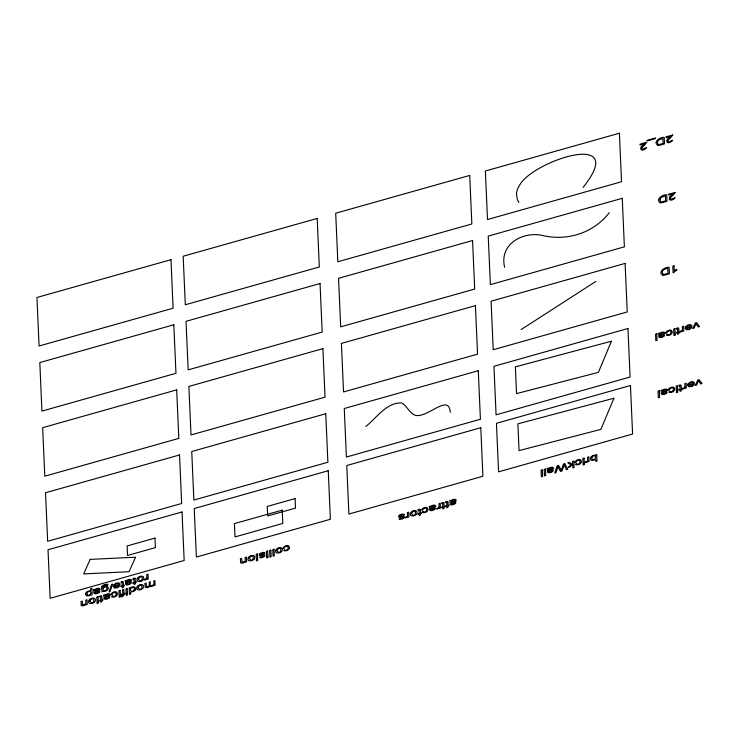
<?xml version="1.0" encoding="UTF-8"?>
<svg xmlns="http://www.w3.org/2000/svg" width="739" height="739" viewBox="0 0 739 739"><rect width="100%" height="100%" fill="white"/><g stroke="black" fill="none" stroke-linecap="round" stroke-linejoin="round"><path stroke-width="1.11" d="M263.777 555.783C263.509 557.677 259.14 556.061 259.731 557.539A1.663 0.97 -23 0 0 259.989 557.668L260.636 557.751A3.51 2.051 -23 0 0 261.135 557.723L261.902 557.585A5.616 3.279 -23 0 0 262.465 557.437M450.254 412.297C448.813 390.996 422.884 424.001 412.168 413.434C408.067 410.45 406.219 404.917 401.36 402.921C386.405 402.524 376.465 418.034 365.851 426.458M561.243 470.392L563.441 463.972L564.818 463.584L567.801 469.339L566.425 469.727L564.162 464.822M564.079 465.08L562.056 470.965L560.43 471.417L558.832 468.535A28.969 16.905 -23 0 1 557.936 466.448L556.088 472.646L554.73 473.025L557.234 465.727L558.527 465.358L561.215 470.327M101.982 586.433L101.862 586.784A10.226 5.967 -23 0 0 101.788 587.948M134.286 589.75L134.249 589.842A1.986 1.155 -23 0 1 132.881 591.071A1.986 1.155 -23 0 1 131.043 591.154A4.24 2.476 -23 0 1 130.526 589.833A3.547 2.069 -23 0 1 130.84 588.447A1.968 1.145 -23 0 1 133.796 587.588A4.332 2.531 -23 0 1 134.128 589.75M451.547 501.439C452.998 498.779 457.376 500.672 453.423 501.716A10.725 6.254 -23 0 0 451.381 502.575M548.911 469.357C550.343 466.715 554.749 468.563 550.786 469.634A10.725 6.254 -23 0 0 548.744 470.494L548.744 470.216M102.056 586.286L104.088 584.761L107.137 584.235M583.071 187.438C629.988 128.688 532.431 161.019 519.637 185.156A31.066 18.124 -23 0 0 516.45 193.886L517.374 199.595L518.87 202.375M149.62 586.184L149.167 586.674A2.725 1.589 -23 0 1 147.551 587.597L145.26 587.422L144.89 583.459L146.137 583.108L146.516 586.84L148.899 586.184A2.642 1.543 -23 0 0 149.306 585.002M642.302 147.163C639.355 152.705 650.228 144.345 645.313 149.038C639.558 152.705 639.189 146.146 644.177 144.438A5.201 3.03 -23 0 0 645.045 143.542L640.048 144.946L640.011 144.179L646.727 142.285L644.232 145.426M609.296 212.666C593.168 233.469 566.443 241.598 541.364 235.196C521.632 231.741 499.176 244.609 504.626 267.278M430.698 506.621C432.333 503.961 438.763 505.106 434.292 507.638A6.328 3.695 -23 0 1 433.627 507.915L433.128 508.099A13.644 7.963 -23 0 0 430.902 508.986L430.911 509.023M521.152 329.566L595.837 281.439M112.448 595.865C109.455 597.666 115.82 597.509 116.67 595.652C118.822 593.75 116.392 590.572 113.88 592.096M669.71 391.171C666.726 392.972 673.09 392.806 673.94 390.959C676.093 389.047 673.654 385.878 671.151 387.402M423.031 511.443C420.038 513.245 426.403 513.088 427.253 511.231C429.405 509.328 426.966 506.169 424.463 507.684M576.392 463.575C573.399 465.348 579.662 465.228 580.549 463.436C582.794 461.579 580.383 458.263 577.824 459.806A3.353 1.958 -23 0 0 574.951 462.374M662.098 334.444C665.894 333.28 661.765 331.525 660.26 334.111A3.381 1.977 -23 0 0 660.103 335.007M129.076 582.35L129.584 582.166A6.328 3.695 -23 0 0 130.249 581.898C134.553 579.635 128.309 578.037 126.655 580.872A2.836 1.654 -23 0 0 126.387 580.355L125.076 580.725A2.873 1.681 -23 0 1 125.445 581.288A11.907 6.947 -23 0 1 125.51 581.778L125.621 583.912A5.709 3.325 -23 0 0 125.704 584.429C127.237 586.415 133.648 582.424 130.563 582.489M550.998 470.235L551.497 470.05A6.328 3.695 -23 0 0 552.162 469.773C556.476 467.519 550.213 465.921 548.578 468.757A2.836 1.654 -23 0 0 548.31 468.24M660.999 144.862L664.5 143.874L664.213 137.352C660.629 136.632 652.352 142.165 657.756 145.25M663.511 202.255L667.012 201.267L666.726 194.754C663.142 194.006 654.874 199.604 660.269 202.643M658.31 333.418L659.622 333.049A2.836 1.654 -23 0 1 659.89 333.566C661.664 330.795 667.973 332.227 663.483 334.582A6.328 3.695 -23 0 1 662.818 334.85L662.32 335.044A13.644 7.963 -23 0 0 660.093 335.931L660.103 335.986M685.219 328.014L690.706 326.462L690.189 325.576L688.859 325.382L685.219 327.266L687.778 325.021L690.457 324.606L691.889 325.622L691.612 327.774L689.404 329.492L686.365 329.816L685.219 328.227M687.723 385.019L693.21 383.467L692.692 382.58L691.362 382.396L687.723 384.271L690.281 382.026L692.951 381.61L694.383 382.626L694.115 384.779L691.907 386.497L688.859 386.83L687.723 385.231M113.326 586.23L118.813 584.678L118.295 583.792L116.965 583.598L113.326 585.482L115.884 583.237L118.563 582.822L119.995 583.838L119.718 585.99L117.51 587.708L114.471 588.032L113.326 586.443M118.776 585.353L114.665 586.517A2.836 1.654 -23 0 0 115.136 587.302M548.301 468.24L546.999 468.609A2.873 1.681 -23 0 1 547.368 469.163A11.907 6.947 -23 0 1 547.423 469.662L547.544 471.787A5.709 3.325 -23 0 0 547.627 472.304C549.151 474.299 555.571 470.309 552.486 470.373M665.811 332.947L667.04 332.707A2.134 1.247 -23 0 1 668.536 331.044A2.134 1.247 -23 0 1 670.809 331.063M668.315 389.952L669.543 389.712A2.134 1.247 -23 0 1 671.04 388.049A2.134 1.247 -23 0 1 673.312 388.067M574.988 462.365L576.217 462.115A2.134 1.247 -23 0 1 577.713 460.452A2.134 1.247 -23 0 1 579.995 460.48M111.044 594.655L112.273 594.415A2.134 1.247 -23 0 1 113.769 592.743A2.134 1.247 -23 0 1 116.051 592.77M663.807 335.173C667.123 335.284 659.881 338.924 659.012 337.206A5.709 3.325 -23 0 1 658.874 336.587L658.754 334.564A11.907 6.947 -23 0 0 658.68 333.973A2.873 1.681 -23 0 0 658.31 333.418M666.301 392.178C669.552 392.289 662.292 396.086 661.451 394.109A5.709 3.325 -23 0 1 661.368 393.601L661.248 391.476A11.907 6.947 -23 0 0 661.183 390.977A2.873 1.681 -23 0 0 660.814 390.423L662.116 390.053A2.836 1.654 -23 0 1 662.384 390.571C664.527 387.578 670.356 389.619 666.042 391.559A6.328 3.695 -23 0 1 665.322 391.855L664.906 392.012A13.644 7.963 -23 0 0 662.597 392.936L662.606 392.972M455.122 502.446C458.365 502.557 451.187 506.289 450.291 504.414M434.615 508.238C437.839 508.367 430.625 512.109 429.765 510.169A5.709 3.325 -23 0 1 429.682 509.651L429.553 507.527A11.907 6.947 -23 0 0 429.488 507.028A2.873 1.681 -23 0 0 429.119 506.474L430.431 506.104A2.836 1.654 -23 0 1 430.698 506.621M98.989 591.394C102.213 591.459 95.146 595.301 94.149 593.325A5.709 3.325 -23 0 1 94.056 592.807M109.039 596.881C112.328 596.946 105.178 600.724 104.208 598.849A5.709 3.325 -23 0 1 104.107 598.294M402.321 517.097L400.39 517.291A9.866 5.755 -23 0 1 399.605 517.346L398.367 516.598L399.411 515.046L402.801 513.938L404.482 514.852L403.041 514.954A1.57 0.915 -23 0 0 402.376 514.714L399.79 515.711A1.025 0.6 -23 0 0 399.651 516.173L403.494 516.21M262.927 555.488L260.996 555.673A9.866 5.755 -23 0 1 260.211 555.728L258.983 554.989L260.017 553.437L263.417 552.329L265.089 553.234L263.647 553.345A1.57 0.915 -23 0 0 262.992 553.105L260.405 554.093A1.025 0.6 -23 0 0 260.267 554.555L264.1 554.592A2.023 1.182 -23 0 1 264.156 556.606M679.668 385.86C677.718 386.599 679.187 384.243 680.989 385.148A6.559 3.824 -23 0 1 681.164 386.081L681.321 388.788L682.236 388.529L682.263 389.157L681.349 389.416L681.395 390.58L680.176 391.411L680.102 389.758L678.855 390.118L678.827 389.49L680.074 389.139L679.908 386.017M121.843 582.397C119.884 583.089 121.408 580.771 123.154 581.685A6.559 3.824 -23 0 1 123.339 582.618L123.487 585.325L124.401 585.066L124.429 585.694L123.515 585.953L123.57 587.117L122.351 587.948L122.277 586.295L121.02 586.655L120.993 586.027L122.249 585.676L122.074 582.554M446.393 502.363C444.407 503.056 445.968 500.737 447.714 501.642M418.791 510.15C416.851 510.843 418.302 508.534 420.103 509.43M442.449 503.471C440.462 504.21 441.977 501.846 443.769 502.76M133.676 579.062C131.773 579.727 133.205 577.455 134.997 578.351M100.31 596.789C98.352 597.445 99.876 595.181 101.631 596.077M677.164 328.855C675.261 329.511 676.693 327.248 678.485 328.144M662.624 275.148C657.22 271.897 665.516 266.613 669.091 267.25L669.368 273.772L665.876 274.76A6.716 3.926 -23 0 1 662.532 275.314M103.672 590.535C105.594 591.431 108.347 588.65 106.425 587.089A2.023 1.182 -23 0 0 103.534 587.902M592.355 459.593L594.599 459.261L595.689 457.302M107.432 586.415C109.649 587.93 107.321 590.96 105.261 591.209A2.91 1.7 -23 0 1 103.072 591.145L101.954 592.031L101.779 587.948M403.097 517.235L403.032 517.189A1.219 0.711 -23 0 0 402.552 517.088M263.703 555.617L263.647 555.571A1.219 0.711 -23 0 0 263.158 555.479M662.828 273.947A2.882 1.681 -23 0 0 664.102 274.363A6.115 3.566 -23 0 0 665.857 273.947L667.991 273.375L667.779 268.396C665.155 268.405 660.5 270.834 662.809 273.957M677.395 328.994L677.58 332.134L676.324 332.485L676.351 333.113L677.608 332.753L677.672 334.407L678.892 333.575L678.845 332.402L679.76 332.144L679.732 331.525L678.818 331.783L678.698 329.067M446.624 502.492L446.809 505.633L445.552 505.993L445.58 506.612L446.836 506.261L446.901 507.905L448.12 507.083L448.074 505.91L448.989 505.652L448.961 505.033L448.046 505.291L447.926 502.575M442.679 503.61L442.864 506.751L441.608 507.102L441.636 507.73L442.892 507.37L442.966 509.023L444.185 508.192L444.13 507.019L445.044 506.76L445.017 506.141L444.102 506.4L443.982 503.684A6.559 3.824 -23 0 0 443.843 502.788M419.013 510.279L419.198 513.42L417.941 513.781L417.969 514.399L419.225 514.048L419.299 515.693L420.519 514.861L420.463 513.697L421.378 513.439L421.35 512.811L420.436 513.069L420.315 510.353A6.559 3.824 -23 0 0 420.177 509.467M133.907 579.191L134.092 582.341L132.835 582.692L132.863 583.311L134.119 582.96L134.184 584.614L135.413 583.782L135.357 582.609L136.272 582.35L136.244 581.732L135.329 581.99L135.209 579.274A6.559 3.824 -23 0 0 135.071 578.378M100.541 596.927L100.716 600.068L99.469 600.419L99.497 601.047L100.744 600.687L100.818 602.34L102.037 601.509L101.991 600.345L102.906 600.086L102.878 599.458L101.964 599.717L101.843 597.001A6.559 3.824 -23 0 0 101.705 596.114M403.161 517.365C402.884 519.397 398.46 517.577 399.125 519.147A1.663 0.97 -23 0 0 399.383 519.277L400.03 519.36A3.51 2.051 -23 0 0 400.529 519.332L401.295 519.203A5.616 3.279 -23 0 0 401.859 519.046A3.686 2.152 -23 0 0 403.42 518.353L403.568 518.233A2.023 1.182 -23 0 0 403.522 516.173M93.936 590.683L94.047 592.807M240.48 562.564A2.688 1.57 -23 0 0 243.491 562.758A2.808 1.644 -23 0 0 245.348 561.575L245.468 562.12L246.595 561.806L246.383 557.086L245.136 557.437L245.246 560.014A5.395 3.15 -23 0 1 245.219 560.541L244.969 561.141A1.33 0.776 -23 0 1 244.729 561.409L241.995 562.028L241.653 558.416L240.406 558.767L240.544 561.926M104.088 598.239L103.977 596.17A11.907 6.947 -23 0 0 103.913 595.68A2.873 1.681 -23 0 0 103.543 595.126L104.855 594.756A2.836 1.654 -23 0 1 105.123 595.264C107.007 592.475 113.187 593.98 108.772 596.253A6.328 3.695 -23 0 1 108.051 596.558L107.552 596.742A13.644 7.963 -23 0 0 105.326 597.629L105.335 597.666M410.228 514.399C409.563 510.455 418.662 508.598 416.805 513.614A3.159 1.847 -23 0 1 416.066 514.52M275.573 551.451C274.899 547.507 284.007 545.65 282.15 550.666A3.159 1.847 -23 0 1 281.402 551.562M136.724 588.364C136.059 584.41 145.158 582.563 143.311 587.57A3.159 1.847 -23 0 1 142.562 588.475M660.066 335.026L660.075 335.321A10.725 6.254 -23 0 1 662.107 334.462M451.39 502.594L451.381 502.298A3.381 1.977 -23 0 1 451.52 501.448M153.934 585.02L153.961 585.685L155.079 585.371L154.867 580.651L153.62 581.002C156.114 585.186 148.327 588.614 150.497 581.879L149.25 582.23L149.37 584.974M126.822 582.341L126.84 582.628A10.725 6.254 -23 0 1 128.863 581.769C132.928 580.318 127.912 579.127 126.988 581.482A3.381 1.977 -23 0 0 126.859 582.323M103.035 587.293L103.044 587.57A2.817 1.644 -23 0 1 105.049 586.36L105.418 586.286A2.947 1.718 -23 0 1 107.451 586.396M548.781 471.177L548.781 471.159A13.644 7.963 -23 0 1 550.998 470.253M451.418 503.222L451.418 503.259A13.644 7.963 -23 0 1 453.635 502.335L454.134 502.132A6.328 3.695 -23 0 0 454.799 501.855C459.085 499.638 452.979 497.994 451.298 500.765A2.836 1.654 -23 0 0 450.947 500.321L449.635 500.691A2.873 1.681 -23 0 1 449.996 501.245A11.907 6.947 -23 0 1 450.06 501.744L450.18 503.869A5.709 3.325 -23 0 0 450.263 504.386M126.868 583.302L126.868 583.274A13.644 7.963 -23 0 1 129.085 582.378M95.294 592.198L95.294 592.161A13.644 7.963 -23 0 1 97.511 591.274L98.01 591.071A6.328 3.695 -23 0 0 98.675 590.803C102.989 588.512 96.827 586.923 95.082 589.777A2.836 1.654 -23 0 0 94.814 589.26L93.502 589.63A2.873 1.681 -23 0 1 93.871 590.193A11.907 6.947 -23 0 1 93.936 590.683M107.173 584.189A2.245 1.312 -23 0 1 107.94 585.159L106.749 585.38A1.293 0.757 -23 0 0 106.361 584.974M103.054 587.283A7.344 4.286 -23 0 1 103.072 586.47M103.054 586.461A2.235 1.302 -23 0 1 106.277 585.066M90.223 591.597A3.843 2.245 -23 0 1 90.343 594.184M87.461 592.336A1.968 1.145 -23 0 1 90.352 591.496M87.692 595.034A3.907 2.282 -23 0 1 87.59 592.364M90.5 594.202A1.977 1.155 -23 0 1 87.498 595.181M99.155 591.385A2.393 1.395 -23 0 1 95.664 592.983M95.627 593.001A1.626 0.951 -23 0 1 95.34 592.364M103.765 590.47A3.612 2.106 -23 0 1 103.636 587.921M118.739 585.362A2.254 1.321 -23 0 1 117.455 587.052A2.254 1.321 -23 0 1 115.062 587.376M130.729 582.489A2.393 1.395 -23 0 1 127.237 584.078A1.626 0.951 -23 0 1 126.914 583.459M142.941 580.17A3.852 2.245 -23 0 1 139.061 581.547A3.852 2.245 -23 0 1 136.918 579.986C136.327 576.041 145.361 574.166 143.532 579.191A3.159 1.847 -23 0 1 142.793 580.087M146.719 578.074A5.173 3.021 -23 0 0 146.867 577.085L146.765 574.609L148.012 574.258L148.225 578.979L147.098 579.302C147.606 578 143.643 581.75 144.613 579.099A1.561 0.915 -23 0 0 146.839 578.074M81.272 605.176A5.866 3.418 -23 0 1 81.188 604.622L81.031 601.472L82.278 601.121L82.629 604.724L85.355 604.105A1.33 0.776 -23 0 0 85.604 603.837L85.844 603.236A5.395 3.15 -23 0 0 85.881 602.71L85.77 600.133L87.017 599.782L87.22 604.502L86.103 604.825L85.973 604.271A2.808 1.644 -23 0 1 84.135 605.472M84.126 605.453A2.688 1.57 -23 0 1 81.114 605.259M94.583 602.128A3.852 2.245 -23 0 1 90.703 603.504A3.852 2.245 -23 0 1 88.56 601.943C87.969 597.999 97.003 596.133 95.174 601.149A3.159 1.847 -23 0 1 94.435 602.054M109.196 596.881A2.393 1.395 -23 0 1 105.705 598.47A1.626 0.951 -23 0 1 105.381 597.851M115.912 593.325A4.462 2.605 -23 0 1 115.774 595.486A2.023 1.182 -23 0 1 113.824 596.465A2.023 1.182 -23 0 1 112.374 595.893M111.007 594.664A3.353 1.958 -23 0 1 113.871 592.031M142.71 588.549A3.852 2.245 -23 0 1 138.84 589.934A3.852 2.245 -23 0 1 136.687 588.373M153.74 585.011A2.559 1.496 -23 0 1 151.68 586.433A2.559 1.496 -23 0 1 149.5 586.258M240.637 562.481A5.866 3.418 -23 0 1 240.554 561.926M253.948 559.423A3.852 2.245 -23 0 1 250.068 560.809A3.852 2.245 -23 0 1 247.925 559.247C247.334 555.294 256.368 553.428 254.539 558.453A3.159 1.847 -23 0 1 253.8 559.349M264.035 556.735A3.686 2.152 -23 0 1 262.465 557.428M281.559 551.645A3.852 2.245 -23 0 1 277.679 553.021A3.852 2.245 -23 0 1 275.536 551.46M288.025 546.509A2.134 1.247 -23 0 0 285.753 546.49A2.134 1.247 -23 0 0 284.247 548.153L283.028 548.393A3.353 1.958 -23 0 1 285.854 545.779C288.228 544.495 290.769 547.183 288.792 549.243C287.887 551.174 281.642 551.543 284.423 549.613A2.023 1.182 -23 0 0 285.799 550.213A2.023 1.182 -23 0 0 287.748 549.253A4.462 2.605 -23 0 0 287.896 547.063M689.459 386.164A2.254 1.321 -23 0 0 691.852 385.841A2.254 1.321 -23 0 0 693.136 384.16L689.062 385.305A2.836 1.654 -23 0 0 689.533 386.091M684.813 387.107A5.173 3.021 -23 0 0 684.961 386.118L684.859 383.643L686.106 383.292L686.319 388.012L685.192 388.326C685.672 387.051 681.857 390.709 682.707 388.123A1.561 0.915 -23 0 0 684.933 387.107M673.183 388.622A4.462 2.605 -23 0 1 673.044 390.792M673.026 390.802A2.023 1.182 -23 0 1 671.086 391.762A2.023 1.182 -23 0 1 669.636 391.199M668.268 389.961A3.353 1.958 -23 0 1 671.141 387.338M666.467 392.178A2.393 1.395 -23 0 1 662.975 393.767M662.938 393.785A1.626 0.951 -23 0 1 662.652 393.157M595.625 457.321A4.591 2.679 -23 0 0 595.348 456.148A2.014 1.173 -23 0 0 592.124 456.933M592.456 459.529A3.852 2.245 -23 0 1 592.299 456.961M587.542 460.628A5.173 3.021 -23 0 0 587.699 459.63L587.597 457.164L588.844 456.813L589.048 461.533L587.93 461.847C588.512 460.489 584.447 464.323 585.445 461.644A1.561 0.915 -23 0 0 587.671 460.619M579.856 461.034A4.462 2.605 -23 0 1 579.718 463.196M579.709 463.214A2.023 1.182 -23 0 1 577.769 464.175A2.023 1.182 -23 0 1 576.318 463.602M552.652 470.364A2.393 1.395 -23 0 1 549.16 471.953A1.626 0.951 -23 0 1 548.837 471.343M548.781 470.207A3.381 1.977 -23 0 1 548.883 469.367M455.289 502.446A2.393 1.395 -23 0 1 451.788 504.035M451.76 504.053A1.626 0.951 -23 0 1 451.474 503.425M447.788 501.679A6.559 3.824 -23 0 1 447.889 502.575M438.92 507.157A5.173 3.021 -23 0 0 439.077 506.169L438.975 503.693L440.222 503.342L440.426 508.062L439.308 508.386C439.936 507.019 435.807 510.843 436.823 508.183A1.561 0.915 -23 0 0 439.049 507.157M434.772 508.229A2.393 1.395 -23 0 1 431.28 509.818A1.626 0.951 -23 0 1 430.957 509.208M426.634 508.349A2.134 1.247 -23 0 0 424.352 508.33A2.134 1.247 -23 0 0 422.847 509.993L421.627 510.233A3.353 1.958 -23 0 1 424.454 507.61M426.495 508.903A4.462 2.605 -23 0 1 426.357 511.065A2.023 1.182 -23 0 1 424.408 512.044A2.023 1.182 -23 0 1 422.957 511.48M416.214 514.593A3.852 2.245 -23 0 1 412.334 515.97A3.852 2.245 -23 0 1 410.191 514.409M407.365 516.062A5.173 3.021 -23 0 0 407.522 515.074L407.411 512.598L408.667 512.247L408.87 516.967L407.743 517.282C408.353 515.831 404.288 519.794 405.258 517.078A1.561 0.915 -23 0 0 407.494 516.062M663.964 335.173A2.393 1.395 -23 0 1 660.472 336.762M660.435 336.781A1.626 0.951 -23 0 1 660.149 336.143M670.679 331.617A4.462 2.605 -23 0 1 670.541 333.779A2.023 1.182 -23 0 1 668.583 334.758A2.023 1.182 -23 0 1 667.141 334.185C664.343 335.986 670.596 335.765 671.437 333.945C673.589 332.042 671.16 328.864 668.647 330.398A3.353 1.958 -23 0 0 665.765 332.956M678.559 328.171A6.559 3.824 -23 0 1 678.661 329.077M682.309 330.102A5.173 3.021 -23 0 0 682.466 329.104L682.356 326.638L683.612 326.278L683.815 331.007L682.688 331.321C683.169 330.037 679.298 333.751 680.203 331.118A1.561 0.915 -23 0 0 682.439 330.093M686.956 329.16A2.254 1.321 -23 0 0 689.348 328.837A2.254 1.321 -23 0 0 690.632 327.155L686.559 328.301A2.836 1.654 -23 0 0 687.03 329.086M642.283 147.153A19.833 11.575 -23 0 1 644.251 145.435M660.98 144.807A6.716 3.926 -23 0 1 657.664 145.417M663.502 202.2A6.716 3.926 -23 0 1 660.176 202.819M672.776 135.015L670.273 138.082A19.833 11.575 -23 0 0 668.324 139.81C665.414 145.352 676.259 137.02 671.354 141.694C665.617 145.371 665.229 138.803 670.218 137.094A5.201 3.03 -23 0 0 671.086 136.198L666.088 137.602L666.051 136.835L672.776 135.015M675.289 192.408L672.795 195.484A19.833 11.575 -23 0 0 670.846 197.211C667.936 202.763 678.781 194.403 673.876 199.087C668.158 202.763 667.751 196.195 672.739 194.496A5.201 3.03 -23 0 0 673.608 193.6L668.61 195.004L668.573 194.228L675.289 192.408M124.032 594.747C122.979 597.167 119.81 598.027 122.766 594.479L121.335 594.886L121.307 594.267L122.739 593.86L122.563 589.759L123.801 589.408L123.986 593.509L125.085 593.195L125.113 593.823L124.013 594.128L124.032 594.747M135.708 588.53C136.105 592.807 128.965 590.498 130.738 594.054L129.501 594.396L129.214 587.884L130.369 587.551L130.489 588.041A2.476 1.45 -23 0 1 132.096 586.969L134.655 586.877L135.708 588.53M85.678 594.082C85.641 597.796 90.814 594.719 91.036 595.107L92.172 594.784L91.885 588.253L90.638 588.604C92.384 592.235 85.391 589.861 85.678 594.082M657.341 142.368L657.932 144.068A2.882 1.681 -23 0 0 659.225 144.465A6.115 3.566 -23 0 0 660.98 144.05L663.114 143.486L662.901 138.498L658.541 140.04L657.341 142.368M659.853 199.77L660.454 201.461A2.882 1.681 -23 0 0 661.738 201.867A6.115 3.566 -23 0 0 663.493 201.451L665.636 200.879L665.414 195.9L661.119 197.405L659.853 199.77M89.862 601.167C94.804 607.643 95.516 592.854 89.862 601.167M137.999 587.597C143.043 594.064 143.486 579.33 137.999 587.597M138.23 579.21C143.154 585.685 143.874 570.887 138.23 579.21M249.237 558.472C254.207 564.947 254.826 550.176 249.237 558.472M276.839 550.684C281.753 557.169 282.51 542.361 276.839 550.684M411.494 513.633C416.5 520.108 417.018 505.356 411.494 513.633M99.008 589.389L97.382 590.618A10.725 6.254 -23 0 0 95.257 591.514L95.257 591.246A3.381 1.977 -23 0 1 95.386 590.387L97.493 589.038L99.008 589.389M109.049 594.877L107.432 596.114A10.725 6.254 -23 0 0 105.298 597.01L105.298 596.733A3.381 1.977 -23 0 1 105.428 595.874L107.626 594.498L109.049 594.904M434.624 506.233L432.906 507.499A10.725 6.254 -23 0 0 430.874 508.358L430.874 508.081A3.381 1.977 -23 0 1 431.003 507.231L433.109 505.873L434.624 506.233M666.319 390.183L664.694 391.411A10.725 6.254 -23 0 0 662.569 392.307L662.56 392.03A3.381 1.977 -23 0 1 662.698 391.18L664.804 389.822L666.319 390.183M590.47 458.374L590.452 458.522A7.298 4.258 -23 0 0 590.461 458.882C590.997 463.159 597.445 456.951 595.773 461.45L597.02 461.099L596.733 454.587L595.569 454.91L595.597 455.501A2.605 1.524 -23 0 0 593.519 455.363A3.242 1.894 -23 0 0 591.2 456.794A3.769 2.199 -23 0 0 590.563 457.949L590.47 458.374M111.626 584.41L108.984 591.976L109.982 591.699L112.633 584.124L111.626 584.41M696.018 323.737L694.078 328.107L692.794 328.467L695.381 322.961L696.544 322.638L699.547 326.564L698.235 326.934L696.046 323.793M698.512 380.742L696.581 385.111L695.297 385.481L697.875 379.966L699.039 379.643L702.05 383.569L700.729 383.947L698.512 380.742M611.43 341.224L598.387 372.373L516.552 393.601L515.379 366.858L611.43 341.224M613.933 398.229L600.89 429.377L519.055 450.605L517.882 423.863L613.933 398.229M90.213 559.386L83.664 573.898L129.029 571.718L135.579 557.206L90.213 559.386M572.716 464.194L569.852 466.946L568.236 467.399L570.97 464.859L567.746 462.762L569.279 462.328L571.82 464.055L572.679 463.261L572.596 461.395L573.843 461.044L574.129 467.556L572.882 467.907L572.716 464.194M170.968 259.685L36.95 297.475L39.075 346L173.102 308.209L170.968 259.685M317.188 218.448L183.17 256.239L185.304 304.764L319.322 266.973L317.188 218.448M469.718 175.429L335.7 213.229L337.825 261.754L471.842 223.963L469.718 175.429M619.393 133.223L485.375 171.014L487.509 219.538L621.527 181.748L619.393 133.223M655.188 138.064L646.921 140.401L646.948 140.973L655.216 138.646L655.188 138.064M173.822 324.772L39.804 362.572L41.938 411.096L175.956 373.306L173.822 324.772M320.042 283.536L186.025 321.336L188.159 369.86L322.176 332.07L320.042 283.536M472.572 240.526L338.554 278.317L340.679 326.85L474.706 289.051L472.572 240.526M622.247 198.311L488.23 236.11L490.363 284.635L624.381 246.844L622.247 198.311M176.686 389.869L42.659 427.669L44.793 476.193L178.81 438.393L176.686 389.869M322.906 348.632L188.879 386.432L191.013 434.957L325.031 397.166L322.906 348.632M475.426 305.623L341.409 343.413L343.543 391.947L477.56 354.147L475.426 305.623M625.111 263.407L491.084 301.207L493.218 349.732L627.235 311.941L625.111 263.407M674.033 265.855L672.786 266.206L673.072 272.756L673.876 272.525A6.614 3.861 -23 0 1 676.785 270.123L676.712 269.282A8.166 4.767 -23 0 0 674.264 270.954L674.033 265.855M179.54 454.965L45.522 492.756L47.647 541.29L181.665 503.49L179.54 454.965M325.76 413.729L191.743 451.52L193.867 500.054L327.885 462.254L325.76 413.729M478.281 370.719L344.263 408.51L346.397 457.035L480.415 419.244L478.281 370.719M627.965 328.504L493.948 366.295L496.072 414.828L630.09 377.029L627.965 328.504M656.805 333.843L655.558 334.194L655.844 340.707L657.091 340.356L656.805 333.843M674.919 328.735L673.663 329.086L673.876 333.806L675.123 333.455L674.919 328.735M675.16 334.333L673.913 334.684L673.95 335.608L675.206 335.247L675.16 334.333M182.034 511.97L48.017 549.77L50.15 598.294L184.168 560.495L182.034 511.97M328.264 470.734L194.237 508.534L196.371 557.058L330.388 519.258L328.264 470.734M480.784 427.724L346.767 465.515L348.891 514.048L482.918 476.249L480.784 427.724M630.459 385.509L496.442 423.308L498.576 471.833L632.593 434.033L630.459 385.509M659.308 390.848L658.061 391.199L658.347 397.721L659.594 397.37L659.308 390.848M677.414 385.74L676.167 386.091L676.379 390.811L677.626 390.46L677.414 385.74M154.978 538.094L127.117 545.945L127.533 555.469L155.393 547.617L154.978 538.094M295.101 498.576L267.241 506.437L267.657 515.961L295.517 508.099L295.101 498.576M677.663 391.337L676.416 391.688L676.453 392.612L677.7 392.261L677.663 391.337M282.224 510.132L234.429 523.609L235.011 536.911L282.806 523.434L282.224 510.132M542.334 469.921L541.087 470.281L541.373 476.794L542.62 476.443L542.334 469.921M545.484 469.034L544.237 469.385L544.523 475.907L545.77 475.556L545.484 469.034M584.096 458.152L582.849 458.503L583.053 463.224L584.3 462.873L584.096 458.152M98.056 596.669L96.809 597.02L97.021 601.74L98.269 601.389L98.056 596.669M120.152 590.443L118.905 590.794L119.108 595.514L120.355 595.163L120.152 590.443M127.247 588.438L125.999 588.789L126.203 593.509L127.45 593.158L127.247 588.438M257.431 553.973L256.174 554.324L256.387 559.044L257.634 558.693L257.431 553.973M267.675 551.082L266.428 551.433L266.64 556.153L267.887 555.802L267.675 551.082M270.862 550.176L269.615 550.527L269.901 557.049L271.148 556.698L270.862 550.176M274.021 549.289L272.774 549.64L273.06 556.162L274.308 555.811L274.021 549.289M584.337 463.75L583.089 464.101L583.136 465.016L584.383 464.665L584.337 463.75M98.305 602.267L97.058 602.618L97.095 603.541L98.342 603.19L98.305 602.267M120.392 596.04L119.145 596.391L119.191 597.306L120.439 596.955L120.392 596.04M127.496 594.036L126.249 594.387L126.286 595.311L127.533 594.95L127.496 594.036M257.671 559.571L256.424 559.922L256.461 560.836L257.717 560.485L257.671 559.571M267.924 556.679L266.677 557.03L266.714 557.945L267.961 557.594L267.924 556.679"/></g></svg>
